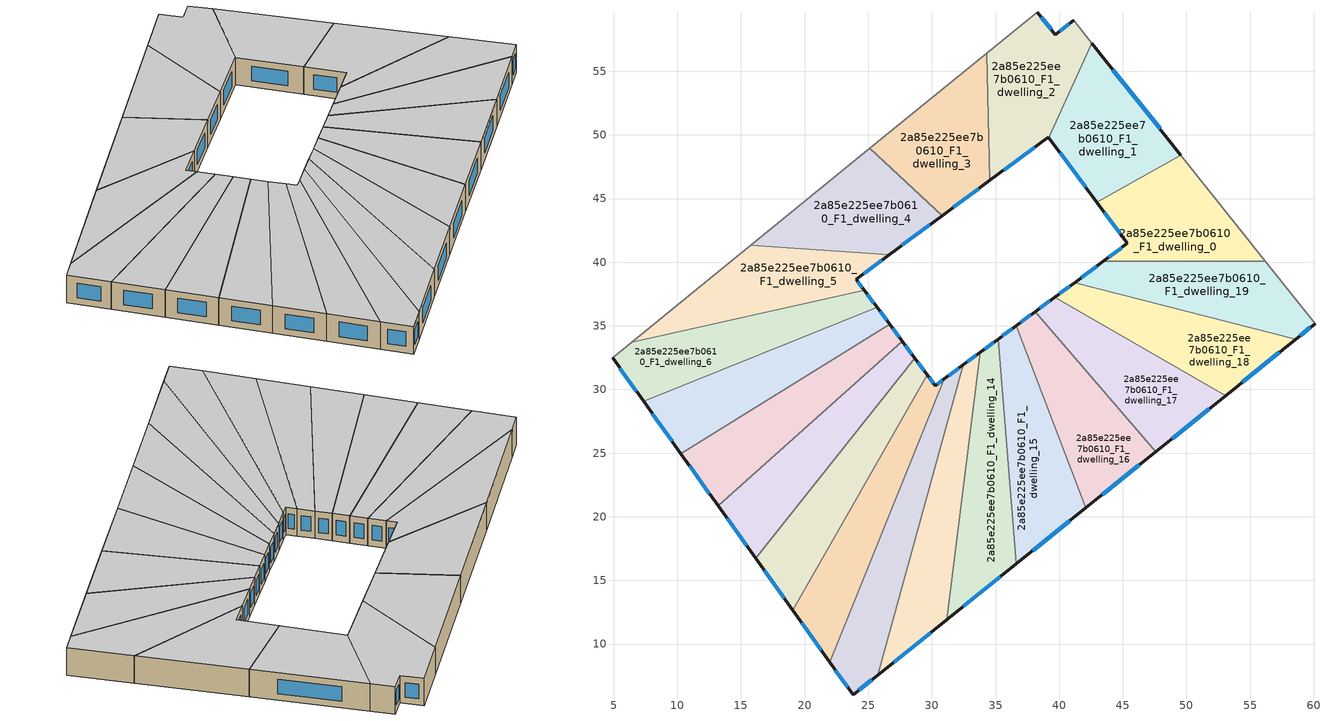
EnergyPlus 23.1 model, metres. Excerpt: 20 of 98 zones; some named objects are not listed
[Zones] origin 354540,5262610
2a85e225ee7b0610_F1_dwelling_0
 floor to 2a85e225ee7b0610_F0_dwelling_0 (EU_floor_Construction): 49.57,48.4 56.2,40.07 43.47,40.07 45.37,41.47 42.96,44.7 z3
 wall outside (EU_wall_Construction): 42.96,44.7 45.37,41.47 43.47,40.07 z3:6
 wall to 2a85e225ee7b0610_F1_dwelling_1 (EU_wall_Construction): 49.57,48.4 42.96,44.7 z3:6
 wall adiabatic (EU_wall_Construction): 56.2,40.07 49.57,48.4 z3:6
 wall to 2a85e225ee7b0610_F1_dwelling_19 (EU_wall_Construction): 43.47,40.07 56.2,40.07 z3:6
 window (EU_Window_Construction): 44.92,41.14 43.91,40.4 / 43.53,43.94 44.8,42.23 z3.7:5.3
 ceiling to 2a85e225ee7b0610_F2_dwelling_0 (EU_floor_Construction): 56.2,40.07 49.57,48.4 42.96,44.7 45.37,41.47 43.47,40.07 z6
2a85e225ee7b0610_F1_dwelling_1
 floor to 2a85e225ee7b0610_F0_dwelling_1 (EU_floor_Construction): 42.58,57.18 49.57,48.4 42.96,44.7 39.18,49.79 z3
 wall outside (EU_wall_Construction): 39.18,49.79 42.96,44.7 / 49.57,48.4 42.58,57.18 z3:6
 wall to 2a85e225ee7b0610_F1_dwelling_2 (EU_wall_Construction): 42.58,57.18 39.18,49.79 z3:6
 window (EU_Window_Construction): 40.07,48.59 42.07,45.9 / 47.92,50.47 44.22,55.12 z3.7:5.3
 ceiling to 2a85e225ee7b0610_F2_dwelling_1 (EU_floor_Construction): 49.57,48.4 42.58,57.18 39.18,49.79 42.96,44.7 z6
2a85e225ee7b0610_F1_dwelling_10
 floor to 2a85e225ee7b0610_F0_dwelling_10 (EU_floor_Construction): 28.66,32.46 29.63,31.16 19.08,12.64 16.15,16.74 z3
 wall outside (EU_wall_Construction): 29.63,31.16 28.66,32.46 / 16.15,16.74 19.08,12.64 z3:6
 wall to 2a85e225ee7b0610_F1_dwelling_11 (EU_wall_Construction): 19.08,12.64 29.63,31.16 z3:6
 wall to 2a85e225ee7b0610_F1_dwelling_9 (EU_wall_Construction): 28.66,32.46 16.15,16.74 z3:6
 window (EU_Window_Construction): 29.4,31.47 28.89,32.16 / 16.84,15.78 18.39,13.61 z3.7:5.3
 ceiling to 2a85e225ee7b0610_F2_dwelling_10 (EU_floor_Construction): 19.08,12.64 29.63,31.16 28.66,32.46 16.15,16.74 z6
2a85e225ee7b0610_F1_dwelling_11
 floor to 2a85e225ee7b0610_F0_dwelling_11 (EU_floor_Construction): 30.98,30.83 21.99,8.56 19.08,12.64 29.63,31.16 30.27,30.3 z3
 wall outside (EU_wall_Construction): 30.98,30.83 30.27,30.3 29.63,31.16 / 19.08,12.64 21.99,8.56 z3:6
 wall to 2a85e225ee7b0610_F1_dwelling_12 (EU_wall_Construction): 21.99,8.56 30.98,30.83 z3:6
 window (EU_Window_Construction): 30.12,30.51 29.78,30.96 / 30.81,30.71 30.43,30.43 / 19.76,11.68 21.31,9.52 z3.7:5.3
 ceiling to 2a85e225ee7b0610_F2_dwelling_11 (EU_floor_Construction): 21.99,8.56 30.98,30.83 30.27,30.3 29.63,31.16 19.08,12.64 z6
2a85e225ee7b0610_F1_dwelling_12
 floor to 2a85e225ee7b0610_F0_dwelling_12 (EU_floor_Construction): 32.46,31.93 25.74,7.54 23.82,6 21.99,8.56 30.98,30.83 z3
 wall outside (EU_wall_Construction): 32.46,31.93 30.98,30.83 / 21.99,8.56 23.82,6 25.74,7.54 z3:6
 wall to 2a85e225ee7b0610_F1_dwelling_13 (EU_wall_Construction): 25.74,7.54 32.46,31.93 z3:6
 window (EU_Window_Construction): 32.12,31.67 31.33,31.09 / 24.27,6.36 25.29,7.18 / 22.42,7.96 23.39,6.6 z3.7:5.3
 ceiling to 2a85e225ee7b0610_F2_dwelling_12 (EU_floor_Construction): 25.74,7.54 32.46,31.93 30.98,30.83 21.99,8.56 23.82,6 z6
2a85e225ee7b0610_F1_dwelling_13
 floor to 2a85e225ee7b0610_F0_dwelling_13 (EU_floor_Construction): 33.81,32.93 31.19,11.92 25.74,7.54 32.46,31.93 z3
 wall outside (EU_wall_Construction): 33.81,32.93 32.46,31.93 / 25.74,7.54 31.19,11.92 z3:6
 wall to 2a85e225ee7b0610_F1_dwelling_14 (EU_wall_Construction): 31.19,11.92 33.81,32.93 z3:6
 window (EU_Window_Construction): 33.5,32.69 32.78,32.16 / 27.02,8.57 29.91,10.89 z3.7:5.3
 ceiling to 2a85e225ee7b0610_F2_dwelling_13 (EU_floor_Construction): 31.19,11.92 33.81,32.93 32.46,31.93 25.74,7.54 z6
2a85e225ee7b0610_F1_dwelling_14
 floor to 2a85e225ee7b0610_F0_dwelling_14 (EU_floor_Construction): 35.21,33.96 36.64,16.31 31.19,11.92 33.81,32.93 z3
 wall outside (EU_wall_Construction): 35.21,33.96 33.81,32.93 / 31.19,11.92 36.64,16.31 z3:6
 wall to 2a85e225ee7b0610_F1_dwelling_15 (EU_wall_Construction): 36.64,16.31 35.21,33.96 z3:6
 window (EU_Window_Construction): 34.88,33.72 34.14,33.17 / 32.47,12.95 35.36,15.28 z3.7:5.3
 ceiling to 2a85e225ee7b0610_F2_dwelling_14 (EU_floor_Construction): 36.64,16.31 35.21,33.96 33.81,32.93 31.19,11.92 z6
2a85e225ee7b0610_F1_dwelling_15
 floor to 2a85e225ee7b0610_F0_dwelling_15 (EU_floor_Construction): 36.64,35.02 42.11,20.7 36.64,16.31 35.21,33.96 z3
 wall outside (EU_wall_Construction): 36.64,35.02 35.21,33.96 / 36.64,16.31 42.11,20.7 z3:6
 wall to 2a85e225ee7b0610_F1_dwelling_16 (EU_wall_Construction): 42.11,20.7 36.64,35.02 z3:6
 window (EU_Window_Construction): 36.3,34.77 35.54,34.21 / 37.93,17.34 40.83,19.67 z3.7:5.3
 ceiling to 2a85e225ee7b0610_F2_dwelling_15 (EU_floor_Construction): 42.11,20.7 36.64,35.02 35.21,33.96 36.64,16.31 z6
2a85e225ee7b0610_F1_dwelling_16
 floor to 2a85e225ee7b0610_F0_dwelling_16 (EU_floor_Construction): 38.11,36.11 47.59,25.11 42.11,20.7 36.64,35.02 z3
 wall outside (EU_wall_Construction): 38.11,36.11 36.64,35.02 / 42.11,20.7 47.59,25.11 z3:6
 wall to 2a85e225ee7b0610_F1_dwelling_17 (EU_wall_Construction): 47.59,25.11 38.11,36.11 z3:6
 window (EU_Window_Construction): 37.77,35.85 36.98,35.27 / 43.4,21.74 46.3,24.07 z3.7:5.3
 ceiling to 2a85e225ee7b0610_F2_dwelling_16 (EU_floor_Construction): 47.59,25.11 38.11,36.11 36.64,35.02 42.11,20.7 z6
2a85e225ee7b0610_F1_dwelling_17
 floor to 2a85e225ee7b0610_F0_dwelling_17 (EU_floor_Construction): 53.08,29.52 47.59,25.11 38.11,36.11 39.64,37.24 z3
 wall outside (EU_wall_Construction): 39.64,37.24 38.11,36.11 / 47.59,25.11 53.08,29.52 z3:6
 wall to 2a85e225ee7b0610_F1_dwelling_18 (EU_wall_Construction): 53.08,29.52 39.64,37.24 z3:6
 window (EU_Window_Construction): 39.28,36.97 38.47,36.37 / 48.88,26.15 51.79,28.49 z3.7:5.3
 ceiling to 2a85e225ee7b0610_F2_dwelling_17 (EU_floor_Construction): 53.08,29.52 39.64,37.24 38.11,36.11 47.59,25.11 z6
2a85e225ee7b0610_F1_dwelling_18
 floor to 2a85e225ee7b0610_F0_dwelling_18 (EU_floor_Construction): 58.58,33.95 53.08,29.52 39.64,37.24 41.21,38.4 z3
 wall outside (EU_wall_Construction): 41.21,38.4 39.64,37.24 / 53.08,29.52 58.58,33.95 z3:6
 wall to 2a85e225ee7b0610_F1_dwelling_19 (EU_wall_Construction): 58.58,33.95 41.21,38.4 z3:6
 window (EU_Window_Construction): 40.84,38.13 40.01,37.51 / 54.37,30.56 57.29,32.91 z3.7:5.3
 ceiling to 2a85e225ee7b0610_F2_dwelling_18 (EU_floor_Construction): 58.58,33.95 41.21,38.4 39.64,37.24 53.08,29.52 z6
2a85e225ee7b0610_F1_dwelling_19
 floor to 2a85e225ee7b0610_F0_dwelling_19 (EU_floor_Construction): 56.2,40.07 60.1,35.17 58.58,33.95 41.21,38.4 43.47,40.07 z3
 wall outside (EU_wall_Construction): 43.47,40.07 41.21,38.4 / 58.58,33.95 60.1,35.17 z3:6
 wall adiabatic (EU_wall_Construction): 60.1,35.17 56.2,40.07 z3:6
 window (EU_Window_Construction): 42.94,39.68 41.74,38.79 / 58.94,34.23 59.74,34.88 z3.7:5.3
 ceiling to 2a85e225ee7b0610_F2_dwelling_19 (EU_floor_Construction): 60.1,35.17 56.2,40.07 43.47,40.07 41.21,38.4 58.58,33.95 z6
2a85e225ee7b0610_F1_dwelling_2
 floor to 2a85e225ee7b0610_F0_dwelling_2 (EU_floor_Construction): 41.13,59 42.58,57.18 39.18,49.79 39.15,49.83 34.55,46.43 34.3,56.42 38.28,59.65 39.69,57.87 z3
 wall outside (EU_wall_Construction): 41.13,59 39.69,57.87 38.28,59.65 / 34.55,46.43 39.15,49.83 39.18,49.79 z3:6
 wall adiabatic (EU_wall_Construction): 42.58,57.18 41.13,59 / 38.28,59.65 34.3,56.42 z3:6
 wall to 2a85e225ee7b0610_F1_dwelling_3 (EU_wall_Construction): 34.3,56.42 34.55,46.43 z3:6
 window (EU_Window_Construction): 40.79,58.74 40.03,58.14 / 35.63,47.23 38.07,49.03 / 39.36,58.29 38.61,59.23 z3.7:5.3
 ceiling to 2a85e225ee7b0610_F2_dwelling_2 (EU_floor_Construction): 39.18,49.79 42.58,57.18 41.13,59 39.69,57.87 38.28,59.65 34.3,56.42 34.55,46.43 39.15,49.83 z6
2a85e225ee7b0610_F1_dwelling_3
 floor to 2a85e225ee7b0610_F0_dwelling_3 (EU_floor_Construction): 34.3,56.42 34.55,46.43 30.81,43.66 25.11,48.93 z3
 wall outside (EU_wall_Construction): 30.81,43.66 34.55,46.43 z3:6
 wall to 2a85e225ee7b0610_F1_dwelling_4 (EU_wall_Construction): 25.11,48.93 30.81,43.66 z3:6
 wall adiabatic (EU_wall_Construction): 34.3,56.42 25.11,48.93 z3:6
 window (EU_Window_Construction): 31.69,44.31 33.67,45.78 z3.7:5.3
 ceiling to 2a85e225ee7b0610_F2_dwelling_3 (EU_floor_Construction): 34.55,46.43 34.3,56.42 25.11,48.93 30.81,43.66 z6
2a85e225ee7b0610_F1_dwelling_4
 floor to 2a85e225ee7b0610_F0_dwelling_4 (EU_floor_Construction): 30.81,43.66 26.67,40.6 15.76,41.32 25.11,48.93 z3
 wall outside (EU_wall_Construction): 26.67,40.6 30.81,43.66 z3:6
 wall to 2a85e225ee7b0610_F1_dwelling_5 (EU_wall_Construction): 15.76,41.32 26.67,40.6 z3:6
 wall adiabatic (EU_wall_Construction): 25.11,48.93 15.76,41.32 z3:6
 window (EU_Window_Construction): 27.64,41.32 29.84,42.94 z3.7:5.3
 ceiling to 2a85e225ee7b0610_F2_dwelling_4 (EU_floor_Construction): 30.81,43.66 25.11,48.93 15.76,41.32 26.67,40.6 z6
2a85e225ee7b0610_F1_dwelling_5
 floor to 2a85e225ee7b0610_F0_dwelling_5 (EU_floor_Construction): 26.67,40.6 24.05,38.66 24.68,37.81 6.41,33.7 15.76,41.32 z3
 wall outside (EU_wall_Construction): 24.68,37.81 24.05,38.66 26.67,40.6 z3:6
 wall to 2a85e225ee7b0610_F1_dwelling_6 (EU_wall_Construction): 6.41,33.7 24.68,37.81 z3:6
 wall adiabatic (EU_wall_Construction): 15.76,41.32 6.41,33.7 z3:6
 window (EU_Window_Construction): 24.66,39.11 26.05,40.14 / 24.53,38.01 24.19,38.46 z3.7:5.3
 ceiling to 2a85e225ee7b0610_F2_dwelling_5 (EU_floor_Construction): 24.68,37.81 24.05,38.66 26.67,40.6 15.76,41.32 6.41,33.7 z6
2a85e225ee7b0610_F1_dwelling_6
 floor to 2a85e225ee7b0610_F0_dwelling_6 (EU_floor_Construction): 24.68,37.81 25.69,36.44 7.35,29.07 4.91,32.48 6.41,33.7 z3
 wall outside (EU_wall_Construction): 25.69,36.44 24.68,37.81 / 4.91,32.48 7.35,29.07 z3:6
 wall to 2a85e225ee7b0610_F1_dwelling_7 (EU_wall_Construction): 7.35,29.07 25.69,36.44 z3:6
 wall adiabatic (EU_wall_Construction): 6.41,33.7 4.91,32.48 z3:6
 window (EU_Window_Construction): 25.45,36.76 24.91,37.49 / 5.48,31.68 6.78,29.87 z3.7:5.3
 ceiling to 2a85e225ee7b0610_F2_dwelling_6 (EU_floor_Construction): 25.69,36.44 24.68,37.81 6.41,33.7 4.91,32.48 7.35,29.07 z6
2a85e225ee7b0610_F1_dwelling_7
 floor to 2a85e225ee7b0610_F0_dwelling_7 (EU_floor_Construction): 25.69,36.44 26.69,35.11 10.28,24.96 7.35,29.07 z3
 wall outside (EU_wall_Construction): 26.69,35.11 25.69,36.44 / 7.35,29.07 10.28,24.96 z3:6
 wall to 2a85e225ee7b0610_F1_dwelling_8 (EU_wall_Construction): 10.28,24.96 26.69,35.11 z3:6
 window (EU_Window_Construction): 26.46,35.42 25.93,36.13 / 8.04,28.1 9.6,25.92 z3.7:5.3
 ceiling to 2a85e225ee7b0610_F2_dwelling_7 (EU_floor_Construction): 26.69,35.11 25.69,36.44 7.35,29.07 10.28,24.96 z6
2a85e225ee7b0610_F1_dwelling_8
 floor to 2a85e225ee7b0610_F0_dwelling_8 (EU_floor_Construction): 26.69,35.11 27.68,33.78 13.22,20.85 10.28,24.96 z3
 wall outside (EU_wall_Construction): 27.68,33.78 26.69,35.11 / 10.28,24.96 13.22,20.85 z3:6
 wall to 2a85e225ee7b0610_F1_dwelling_9 (EU_wall_Construction): 13.22,20.85 27.68,33.78 z3:6
 window (EU_Window_Construction): 27.44,34.09 26.92,34.8 / 10.97,23.99 12.53,21.81 z3.7:5.3
 ceiling to 2a85e225ee7b0610_F2_dwelling_8 (EU_floor_Construction): 27.68,33.78 26.69,35.11 10.28,24.96 13.22,20.85 z6
2a85e225ee7b0610_F1_dwelling_9
 floor to 2a85e225ee7b0610_F0_dwelling_9 (EU_floor_Construction): 27.68,33.78 28.66,32.46 16.15,16.74 13.22,20.85 z3
 wall outside (EU_wall_Construction): 28.66,32.46 27.68,33.78 / 13.22,20.85 16.15,16.74 z3:6
 window (EU_Window_Construction): 28.43,32.77 27.91,33.47 / 13.91,19.88 15.46,17.71 z3.7:5.3
 ceiling to 2a85e225ee7b0610_F2_dwelling_9 (EU_floor_Construction): 16.15,16.74 28.66,32.46 27.68,33.78 13.22,20.85 z6
[Building]
EU S2 Campaign: North Axis=0; Terrain=City; Solar Distribution=FullExterior
[Site:Location]
Budapest.Ferenc.Liszt.Intl.AP: Latitude=47.437; Longitude=19.256; Time Zone=1; Elevation=185
[SizingPeriod:WeatherFileDays]
AnnualSizingPeriod: Begin Month=1; Begin Day of Month=1; End Month=12; End Day of Month=31; Day of Week for Start Day=Monday; Use Weather File Daylight Saving Period=No; Use Weather File Rain and Snow Indicators=No
[MATERIAL]
EU_InternalMass_Material: Roughness=MediumRough; Thickness=0.1; Conductivity=1; Density=1800; Specific Heat=900; Thermal Absorptance=0.9; Solar Absorptance=0.7; Visible Absorptance=0.7
[MATERIAL:NOMASS] Roughness=MediumRough; Thermal Absorptance=0.9; Solar Absorptance=0.7; Visible Absorptance=0.7
Name | Thermal Resistance
EU_wall_NoMass | 0.832559
EU_floor_NoMass | 0.872794
[WINDOWMATERIAL:SIMPLEGLAZINGSYSTEM]
EU_Window_SimpleGlazing: UFactor=2.79869; Solar Heat Gain Coefficient=0.75; Visible Transmittance=0.75
[CONSTRUCTION]
EU_wall_Construction: EU_wall_NoMass
EU_floor_Construction: EU_floor_NoMass
EU_Window_Construction: EU_Window_SimpleGlazing
EU_InternalMass_Construction: EU_InternalMass_Material
[ZONE] Type=1; Multiplier=1; Ceiling Height=autocalculate; Floor Area=autocalculate; Part of Total Floor Area=Yes
Name | Volume
2a85e225ee7b0610_F1_dwelling_0 | 193.663
2a85e225ee7b0610_F1_dwelling_1 | 193.676
2a85e225ee7b0610_F1_dwelling_10 | 193.689
2a85e225ee7b0610_F1_dwelling_11 | 193.651
2a85e225ee7b0610_F1_dwelling_12; 2a85e225ee7b0610_F1_dwelling_7 | 193.711
2a85e225ee7b0610_F1_dwelling_13 | 193.652
2a85e225ee7b0610_F1_dwelling_14; 2a85e225ee7b0610_F1_dwelling_2; 2a85e225ee7b0610_F1_dwelling_4; 2a85e225ee7b0610_F1_dwelling_8 | 193.7
2a85e225ee7b0610_F1_dwelling_15 | 193.641
2a85e225ee7b0610_F1_dwelling_16 | 193.708
2a85e225ee7b0610_F1_dwelling_17 | 193.675
2a85e225ee7b0610_F1_dwelling_18 | 193.703
2a85e225ee7b0610_F1_dwelling_19 | 193.657
2a85e225ee7b0610_F1_dwelling_3 | 193.674
2a85e225ee7b0610_F1_dwelling_5 | 193.686
2a85e225ee7b0610_F1_dwelling_6 | 193.647
2a85e225ee7b0610_F1_dwelling_9 | 193.639
[INTERNALMASS] Construction=EU_InternalMass_Construction
Name | Zone or ZoneList | Surface Area
2a85e225ee7b0610_F1_dwelling_0_EU_InternalMass | 2a85e225ee7b0610_F1_dwelling_0 | 64.5542
2a85e225ee7b0610_F1_dwelling_1_EU_InternalMass | 2a85e225ee7b0610_F1_dwelling_1 | 64.5587
2a85e225ee7b0610_F1_dwelling_2_EU_InternalMass | 2a85e225ee7b0610_F1_dwelling_2 | 64.5666
2a85e225ee7b0610_F1_dwelling_3_EU_InternalMass | 2a85e225ee7b0610_F1_dwelling_3 | 64.558
2a85e225ee7b0610_F1_dwelling_4_EU_InternalMass | 2a85e225ee7b0610_F1_dwelling_4 | 64.5666
2a85e225ee7b0610_F1_dwelling_5_EU_InternalMass | 2a85e225ee7b0610_F1_dwelling_5 | 64.562
2a85e225ee7b0610_F1_dwelling_6_EU_InternalMass | 2a85e225ee7b0610_F1_dwelling_6 | 64.5489
2a85e225ee7b0610_F1_dwelling_7_EU_InternalMass | 2a85e225ee7b0610_F1_dwelling_7 | 64.5702
2a85e225ee7b0610_F1_dwelling_8_EU_InternalMass | 2a85e225ee7b0610_F1_dwelling_8 | 64.5666
2a85e225ee7b0610_F1_dwelling_9_EU_InternalMass | 2a85e225ee7b0610_F1_dwelling_9 | 64.5463
2a85e225ee7b0610_F1_dwelling_10_EU_InternalMass | 2a85e225ee7b0610_F1_dwelling_10 | 64.5628
2a85e225ee7b0610_F1_dwelling_11_EU_InternalMass | 2a85e225ee7b0610_F1_dwelling_11 | 64.5502
2a85e225ee7b0610_F1_dwelling_12_EU_InternalMass | 2a85e225ee7b0610_F1_dwelling_12 | 64.5703
2a85e225ee7b0610_F1_dwelling_13_EU_InternalMass | 2a85e225ee7b0610_F1_dwelling_13 | 64.5506
2a85e225ee7b0610_F1_dwelling_14_EU_InternalMass | 2a85e225ee7b0610_F1_dwelling_14 | 64.5664
2a85e225ee7b0610_F1_dwelling_15_EU_InternalMass | 2a85e225ee7b0610_F1_dwelling_15 | 64.5469
2a85e225ee7b0610_F1_dwelling_16_EU_InternalMass | 2a85e225ee7b0610_F1_dwelling_16 | 64.5693
2a85e225ee7b0610_F1_dwelling_17_EU_InternalMass | 2a85e225ee7b0610_F1_dwelling_17 | 64.5584
2a85e225ee7b0610_F1_dwelling_18_EU_InternalMass | 2a85e225ee7b0610_F1_dwelling_18 | 64.5677
2a85e225ee7b0610_F1_dwelling_19_EU_InternalMass | 2a85e225ee7b0610_F1_dwelling_19 | 64.5523
[OTHEREQUIPMENT] Fuel Type=Electricity; Design Level Calculation Method=Watts/Area; Power per Zone Floor Area=1; Fraction Latent=0; Fraction Radiant=0; Fraction Lost=0; Carbon Dioxide Generation Rate=0; EndUse Subcategory=EU_Step8_InternalGains
Name | Zone or ZoneList or Space or SpaceList | Schedule
EU_Step8_InternalGain_2a85e225ee7b0610_F1_dwelling_0_f000 | 2a85e225ee7b0610_F1_dwelling_0 | EU_Step8_GainSchedule_2a85e225ee7b0610_F1_dwelling_0_f000
EU_Step8_InternalGain_2a85e225ee7b0610_F1_dwelling_1_f000 | 2a85e225ee7b0610_F1_dwelling_1 | EU_Step8_GainSchedule_2a85e225ee7b0610_F1_dwelling_1_f000
EU_Step8_InternalGain_2a85e225ee7b0610_F1_dwelling_2_f000 | 2a85e225ee7b0610_F1_dwelling_2 | EU_Step8_GainSchedule_2a85e225ee7b0610_F1_dwelling_2_f000
EU_Step8_InternalGain_2a85e225ee7b0610_F1_dwelling_3_f000 | 2a85e225ee7b0610_F1_dwelling_3 | EU_Step8_GainSchedule_2a85e225ee7b0610_F1_dwelling_3_f000
EU_Step8_InternalGain_2a85e225ee7b0610_F1_dwelling_4_f000 | 2a85e225ee7b0610_F1_dwelling_4 | EU_Step8_GainSchedule_2a85e225ee7b0610_F1_dwelling_4_f000
EU_Step8_InternalGain_2a85e225ee7b0610_F1_dwelling_5_f000 | 2a85e225ee7b0610_F1_dwelling_5 | EU_Step8_GainSchedule_2a85e225ee7b0610_F1_dwelling_5_f000
EU_Step8_InternalGain_2a85e225ee7b0610_F1_dwelling_6_f000 | 2a85e225ee7b0610_F1_dwelling_6 | EU_Step8_GainSchedule_2a85e225ee7b0610_F1_dwelling_6_f000
EU_Step8_InternalGain_2a85e225ee7b0610_F1_dwelling_7_f000 | 2a85e225ee7b0610_F1_dwelling_7 | EU_Step8_GainSchedule_2a85e225ee7b0610_F1_dwelling_7_f000
EU_Step8_InternalGain_2a85e225ee7b0610_F1_dwelling_8_f000 | 2a85e225ee7b0610_F1_dwelling_8 | EU_Step8_GainSchedule_2a85e225ee7b0610_F1_dwelling_8_f000
EU_Step8_InternalGain_2a85e225ee7b0610_F1_dwelling_9_f000 | 2a85e225ee7b0610_F1_dwelling_9 | EU_Step8_GainSchedule_2a85e225ee7b0610_F1_dwelling_9_f000
EU_Step8_InternalGain_2a85e225ee7b0610_F1_dwelling_10_f000 | 2a85e225ee7b0610_F1_dwelling_10 | EU_Step8_GainSchedule_2a85e225ee7b0610_F1_dwelling_10_f000
EU_Step8_InternalGain_2a85e225ee7b0610_F1_dwelling_11_f000 | 2a85e225ee7b0610_F1_dwelling_11 | EU_Step8_GainSchedule_2a85e225ee7b0610_F1_dwelling_11_f000
EU_Step8_InternalGain_2a85e225ee7b0610_F1_dwelling_12_f000 | 2a85e225ee7b0610_F1_dwelling_12 | EU_Step8_GainSchedule_2a85e225ee7b0610_F1_dwelling_12_f000
EU_Step8_InternalGain_2a85e225ee7b0610_F1_dwelling_13_f000 | 2a85e225ee7b0610_F1_dwelling_13 | EU_Step8_GainSchedule_2a85e225ee7b0610_F1_dwelling_13_f000
EU_Step8_InternalGain_2a85e225ee7b0610_F1_dwelling_14_f000 | 2a85e225ee7b0610_F1_dwelling_14 | EU_Step8_GainSchedule_2a85e225ee7b0610_F1_dwelling_14_f000
EU_Step8_InternalGain_2a85e225ee7b0610_F1_dwelling_15_f000 | 2a85e225ee7b0610_F1_dwelling_15 | EU_Step8_GainSchedule_2a85e225ee7b0610_F1_dwelling_15_f000
EU_Step8_InternalGain_2a85e225ee7b0610_F1_dwelling_16_f000 | 2a85e225ee7b0610_F1_dwelling_16 | EU_Step8_GainSchedule_2a85e225ee7b0610_F1_dwelling_16_f000
EU_Step8_InternalGain_2a85e225ee7b0610_F1_dwelling_17_f000 | 2a85e225ee7b0610_F1_dwelling_17 | EU_Step8_GainSchedule_2a85e225ee7b0610_F1_dwelling_17_f000
EU_Step8_InternalGain_2a85e225ee7b0610_F1_dwelling_18_f000 | 2a85e225ee7b0610_F1_dwelling_18 | EU_Step8_GainSchedule_2a85e225ee7b0610_F1_dwelling_18_f000
EU_Step8_InternalGain_2a85e225ee7b0610_F1_dwelling_19_f000 | 2a85e225ee7b0610_F1_dwelling_19 | EU_Step8_GainSchedule_2a85e225ee7b0610_F1_dwelling_19_f000
[ZONEVENTILATION:DESIGNFLOWRATE] Schedule=EU_AlwaysOn; Design Flow Rate Calculation Method=AirChanges/Hour; Air Changes per Hour=0.475469; Ventilation Type=Natural; Fan Pressure Rise=0; Fan Total Efficiency=1; Constant Term Coefficient=1; Temperature Term Coefficient=0; Velocity Term Coefficient=0; Velocity Squared Term Coefficient=0; Minimum Indoor Temperature=-100; Maximum Indoor Temperature=100; Delta Temperature=-100; Minimum Outdoor Temperature=-100; Maximum Outdoor Temperature=100; Maximum Wind Speed=40
Name | Zone or ZoneList or Space or SpaceList
EU_ConstantAir_2a85e225ee7b0610_F1_dwelling_0 | 2a85e225ee7b0610_F1_dwelling_0
EU_ConstantAir_2a85e225ee7b0610_F1_dwelling_1 | 2a85e225ee7b0610_F1_dwelling_1
EU_ConstantAir_2a85e225ee7b0610_F1_dwelling_2 | 2a85e225ee7b0610_F1_dwelling_2
EU_ConstantAir_2a85e225ee7b0610_F1_dwelling_3 | 2a85e225ee7b0610_F1_dwelling_3
EU_ConstantAir_2a85e225ee7b0610_F1_dwelling_4 | 2a85e225ee7b0610_F1_dwelling_4
EU_ConstantAir_2a85e225ee7b0610_F1_dwelling_5 | 2a85e225ee7b0610_F1_dwelling_5
EU_ConstantAir_2a85e225ee7b0610_F1_dwelling_6 | 2a85e225ee7b0610_F1_dwelling_6
EU_ConstantAir_2a85e225ee7b0610_F1_dwelling_7 | 2a85e225ee7b0610_F1_dwelling_7
EU_ConstantAir_2a85e225ee7b0610_F1_dwelling_8 | 2a85e225ee7b0610_F1_dwelling_8
EU_ConstantAir_2a85e225ee7b0610_F1_dwelling_9 | 2a85e225ee7b0610_F1_dwelling_9
EU_ConstantAir_2a85e225ee7b0610_F1_dwelling_10 | 2a85e225ee7b0610_F1_dwelling_10
EU_ConstantAir_2a85e225ee7b0610_F1_dwelling_11 | 2a85e225ee7b0610_F1_dwelling_11
EU_ConstantAir_2a85e225ee7b0610_F1_dwelling_12 | 2a85e225ee7b0610_F1_dwelling_12
EU_ConstantAir_2a85e225ee7b0610_F1_dwelling_13 | 2a85e225ee7b0610_F1_dwelling_13
EU_ConstantAir_2a85e225ee7b0610_F1_dwelling_14 | 2a85e225ee7b0610_F1_dwelling_14
EU_ConstantAir_2a85e225ee7b0610_F1_dwelling_15 | 2a85e225ee7b0610_F1_dwelling_15
EU_ConstantAir_2a85e225ee7b0610_F1_dwelling_16 | 2a85e225ee7b0610_F1_dwelling_16
EU_ConstantAir_2a85e225ee7b0610_F1_dwelling_17 | 2a85e225ee7b0610_F1_dwelling_17
EU_ConstantAir_2a85e225ee7b0610_F1_dwelling_18 | 2a85e225ee7b0610_F1_dwelling_18
EU_ConstantAir_2a85e225ee7b0610_F1_dwelling_19 | 2a85e225ee7b0610_F1_dwelling_19
[HVACTEMPLATE:ZONE:IDEALLOADSAIRSYSTEM] System Availability Schedule=EU_AlwaysOn; Maximum Heating Supply Air Temperature=50; Minimum Cooling Supply Air Temperature=13; Maximum Heating Supply Air Humidity Ratio=0.0156; Minimum Cooling Supply Air Humidity Ratio=0.0077; Heating Limit=NoLimit; Cooling Limit=NoLimit; Heating Availability Schedule=EU_AlwaysOn; Cooling Availability Schedule=EU_CoolingOff; Dehumidification Control Type=ConstantSensibleHeatRatio; Cooling Sensible Heat Ratio=0.7; Dehumidification Setpoint=60; Humidification Control Type=None; Humidification Setpoint=30; Outdoor Air Method=None; Outdoor Air Flow Rate per Person=0.00944; Outdoor Air Flow Rate per Zone Floor Area=0; Outdoor Air Flow Rate per Zone=0; Demand Controlled Ventilation Type=None; Outdoor Air Economizer Type=NoEconomizer; Heat Recovery Type=None; Sensible Heat Recovery Effectiveness=0.7; Latent Heat Recovery Effectiveness=0.65
Name | Template Thermostat
2a85e225ee7b0610_F1_dwelling_0 | EU_HeatOnly_2a85e225ee7b0610_F1_dwelling_0
2a85e225ee7b0610_F1_dwelling_1 | EU_HeatOnly_2a85e225ee7b0610_F1_dwelling_1
2a85e225ee7b0610_F1_dwelling_2 | EU_HeatOnly_2a85e225ee7b0610_F1_dwelling_2
2a85e225ee7b0610_F1_dwelling_3 | EU_HeatOnly_2a85e225ee7b0610_F1_dwelling_3
2a85e225ee7b0610_F1_dwelling_4 | EU_HeatOnly_2a85e225ee7b0610_F1_dwelling_4
2a85e225ee7b0610_F1_dwelling_5 | EU_HeatOnly_2a85e225ee7b0610_F1_dwelling_5
2a85e225ee7b0610_F1_dwelling_6 | EU_HeatOnly_2a85e225ee7b0610_F1_dwelling_6
2a85e225ee7b0610_F1_dwelling_7 | EU_HeatOnly_2a85e225ee7b0610_F1_dwelling_7
2a85e225ee7b0610_F1_dwelling_8 | EU_HeatOnly_2a85e225ee7b0610_F1_dwelling_8
2a85e225ee7b0610_F1_dwelling_9 | EU_HeatOnly_2a85e225ee7b0610_F1_dwelling_9
2a85e225ee7b0610_F1_dwelling_10 | EU_HeatOnly_2a85e225ee7b0610_F1_dwelling_10
2a85e225ee7b0610_F1_dwelling_11 | EU_HeatOnly_2a85e225ee7b0610_F1_dwelling_11
2a85e225ee7b0610_F1_dwelling_12 | EU_HeatOnly_2a85e225ee7b0610_F1_dwelling_12
2a85e225ee7b0610_F1_dwelling_13 | EU_HeatOnly_2a85e225ee7b0610_F1_dwelling_13
2a85e225ee7b0610_F1_dwelling_14 | EU_HeatOnly_2a85e225ee7b0610_F1_dwelling_14
2a85e225ee7b0610_F1_dwelling_15 | EU_HeatOnly_2a85e225ee7b0610_F1_dwelling_15
2a85e225ee7b0610_F1_dwelling_16 | EU_HeatOnly_2a85e225ee7b0610_F1_dwelling_16
2a85e225ee7b0610_F1_dwelling_17 | EU_HeatOnly_2a85e225ee7b0610_F1_dwelling_17
2a85e225ee7b0610_F1_dwelling_18 | EU_HeatOnly_2a85e225ee7b0610_F1_dwelling_18
2a85e225ee7b0610_F1_dwelling_19 | EU_HeatOnly_2a85e225ee7b0610_F1_dwelling_19
[SIZING:ZONE] Zone Cooling Design Supply Air Temperature Input Method=SupplyAirTemperature; Zone Cooling Design Supply Air Temperature=13; Zone Heating Design Supply Air Temperature Input Method=SupplyAirTemperature; Zone Heating Design Supply Air Temperature=50; Zone Cooling Design Supply Air Humidity Ratio=0.008; Zone Heating Design Supply Air Humidity Ratio=0.008; Cooling Design Air Flow Method=DesignDay; Cooling Design Air Flow Rate=0; Cooling Minimum Air Flow per Zone Floor Area=0.000762; Cooling Minimum Air Flow=0; Cooling Minimum Air Flow Fraction=0.2; Heating Design Air Flow Method=DesignDay; Heating Design Air Flow Rate=0; Heating Maximum Air Flow per Zone Floor Area=0.002032; Heating Maximum Air Flow=0.141576; Heating Maximum Air Flow Fraction=0.3; Account for Dedicated Outdoor Air System=No; Dedicated Outdoor Air System Control Strategy=NeutralSupplyAir; Dedicated Outdoor Air Low Setpoint Temperature for Design=autosize; Dedicated Outdoor Air High Setpoint Temperature for Design=autosize; Zone Load Sizing Method=Sensible Load Only No Latent Load; Zone Latent Cooling Design Supply Air Humidity Ratio Input Method=HumidityRatioDifference; Zone Cooling Design Supply Air Humidity Ratio Difference=0.005; Zone Latent Heating Design Supply Air Humidity Ratio Input Method=HumidityRatioDifference; Zone Humidification Design Supply Air Humidity Ratio Difference=0.005
2a85e225ee7b0610_F1_dwelling_0; 2a85e225ee7b0610_F1_dwelling_1; 2a85e225ee7b0610_F1_dwelling_2; 2a85e225ee7b0610_F1_dwelling_3; 2a85e225ee7b0610_F1_dwelling_4; 2a85e225ee7b0610_F1_dwelling_5; 2a85e225ee7b0610_F1_dwelling_6; 2a85e225ee7b0610_F1_dwelling_7; 2a85e225ee7b0610_F1_dwelling_8; 2a85e225ee7b0610_F1_dwelling_9; 2a85e225ee7b0610_F1_dwelling_10; 2a85e225ee7b0610_F1_dwelling_11; 2a85e225ee7b0610_F1_dwelling_12; 2a85e225ee7b0610_F1_dwelling_13; 2a85e225ee7b0610_F1_dwelling_14; 2a85e225ee7b0610_F1_dwelling_15; 2a85e225ee7b0610_F1_dwelling_16; 2a85e225ee7b0610_F1_dwelling_17; 2a85e225ee7b0610_F1_dwelling_18; 2a85e225ee7b0610_F1_dwelling_19
[SCHEDULE:CONSTANT]
Name | Hourly Value
EU_AlwaysOn | 1
EU_CoolingOff | 0
[SCHEDULE:FILE] Column Number=1; Rows to Skip at Top=0; Number of Hours of Data=8760; Column Separator=Comma; Interpolate to Timestep=No; Minutes per Item=60; Adjust Schedule for Daylight Savings=Yes
Name | File
EU_Step8_GainSchedule_2a85e225ee7b0610_F1_dwelling_0_f000 | ../../schedules/2a85e225ee7b0610/2a85e225ee7b0610_F1_dwelling_0_f000_gain.csv
EU_Step8_GainSchedule_2a85e225ee7b0610_F1_dwelling_1_f000 | ../../schedules/2a85e225ee7b0610/2a85e225ee7b0610_F1_dwelling_1_f000_gain.csv
EU_Step8_GainSchedule_2a85e225ee7b0610_F1_dwelling_2_f000 | ../../schedules/2a85e225ee7b0610/2a85e225ee7b0610_F1_dwelling_2_f000_gain.csv
EU_Step8_GainSchedule_2a85e225ee7b0610_F1_dwelling_3_f000 | ../../schedules/2a85e225ee7b0610/2a85e225ee7b0610_F1_dwelling_3_f000_gain.csv
EU_Step8_GainSchedule_2a85e225ee7b0610_F1_dwelling_4_f000 | ../../schedules/2a85e225ee7b0610/2a85e225ee7b0610_F1_dwelling_4_f000_gain.csv
EU_Step8_GainSchedule_2a85e225ee7b0610_F1_dwelling_5_f000 | ../../schedules/2a85e225ee7b0610/2a85e225ee7b0610_F1_dwelling_5_f000_gain.csv
EU_Step8_GainSchedule_2a85e225ee7b0610_F1_dwelling_6_f000 | ../../schedules/2a85e225ee7b0610/2a85e225ee7b0610_F1_dwelling_6_f000_gain.csv
EU_Step8_GainSchedule_2a85e225ee7b0610_F1_dwelling_7_f000 | ../../schedules/2a85e225ee7b0610/2a85e225ee7b0610_F1_dwelling_7_f000_gain.csv
EU_Step8_GainSchedule_2a85e225ee7b0610_F1_dwelling_8_f000 | ../../schedules/2a85e225ee7b0610/2a85e225ee7b0610_F1_dwelling_8_f000_gain.csv
EU_Step8_GainSchedule_2a85e225ee7b0610_F1_dwelling_9_f000 | ../../schedules/2a85e225ee7b0610/2a85e225ee7b0610_F1_dwelling_9_f000_gain.csv
EU_Step8_GainSchedule_2a85e225ee7b0610_F1_dwelling_10_f000 | ../../schedules/2a85e225ee7b0610/2a85e225ee7b0610_F1_dwelling_10_f000_gain.csv
EU_Step8_GainSchedule_2a85e225ee7b0610_F1_dwelling_11_f000 | ../../schedules/2a85e225ee7b0610/2a85e225ee7b0610_F1_dwelling_11_f000_gain.csv
EU_Step8_GainSchedule_2a85e225ee7b0610_F1_dwelling_12_f000 | ../../schedules/2a85e225ee7b0610/2a85e225ee7b0610_F1_dwelling_12_f000_gain.csv
EU_Step8_GainSchedule_2a85e225ee7b0610_F1_dwelling_13_f000 | ../../schedules/2a85e225ee7b0610/2a85e225ee7b0610_F1_dwelling_13_f000_gain.csv
EU_Step8_GainSchedule_2a85e225ee7b0610_F1_dwelling_14_f000 | ../../schedules/2a85e225ee7b0610/2a85e225ee7b0610_F1_dwelling_14_f000_gain.csv
EU_Step8_GainSchedule_2a85e225ee7b0610_F1_dwelling_15_f000 | ../../schedules/2a85e225ee7b0610/2a85e225ee7b0610_F1_dwelling_15_f000_gain.csv
EU_Step8_GainSchedule_2a85e225ee7b0610_F1_dwelling_16_f000 | ../../schedules/2a85e225ee7b0610/2a85e225ee7b0610_F1_dwelling_16_f000_gain.csv
EU_Step8_GainSchedule_2a85e225ee7b0610_F1_dwelling_17_f000 | ../../schedules/2a85e225ee7b0610/2a85e225ee7b0610_F1_dwelling_17_f000_gain.csv
EU_Step8_GainSchedule_2a85e225ee7b0610_F1_dwelling_18_f000 | ../../schedules/2a85e225ee7b0610/2a85e225ee7b0610_F1_dwelling_18_f000_gain.csv
EU_Step8_GainSchedule_2a85e225ee7b0610_F1_dwelling_19_f000 | ../../schedules/2a85e225ee7b0610/2a85e225ee7b0610_F1_dwelling_19_f000_gain.csv
